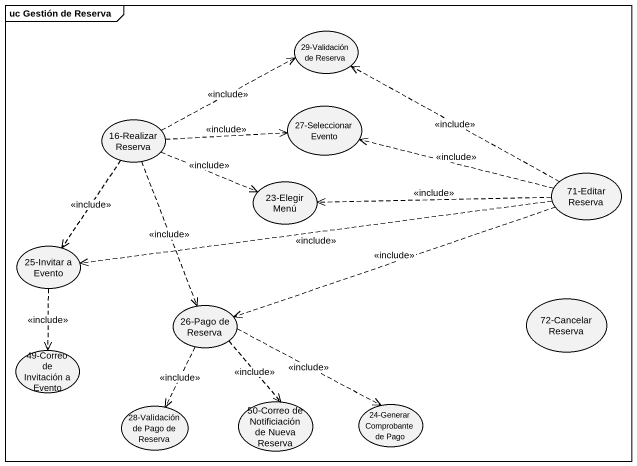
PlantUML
@startuml
mainframe uc Gestión de Reserva
usecase "29-Validación de Reserva" as u29_Validación_de_Reserva
usecase "27-Seleccionar Evento" as u27_Seleccionar_Evento
usecase "16-Realizar Reserva" as u16_Realizar_Reserva
usecase "23-Elegir Menú" as u23_Elegir_Menú
usecase "71-Editar Reserva" as u71_Editar_Reserva
usecase "25-Invitar a Evento" as u25_Invitar_a_Evento
usecase "26-Pago de Reserva" as u26_Pago_de_Reserva
usecase "72-Cancelar Reserva" as u72_Cancelar_Reserva
usecase "49-Correo de Invitación a Evento" as u49_Correo_de_Invitación_a
usecase "28-Validación de Pago de Reserva" as u28_Validación_de_Pago_de
usecase "50-Correo de Notificiación de Nueva Reserva" as u50_Correo_de_Notificiación
usecase "24-Generar Comprobante de Pago" as u24_Generar_Comprobante_de
u16_Realizar_Reserva .right.> u29_Validación_de_Reserva : <<include>>
u16_Realizar_Reserva .right.> u27_Seleccionar_Evento : <<include>>
u16_Realizar_Reserva .right.> u23_Elegir_Menú : <<include>>
u16_Realizar_Reserva ..> u25_Invitar_a_Evento : <<include>>
u16_Realizar_Reserva ..> u26_Pago_de_Reserva : <<include>>
u71_Editar_Reserva .left.> u29_Validación_de_Reserva : <<include>>
u71_Editar_Reserva .left.> u27_Seleccionar_Evento : <<include>>
u71_Editar_Reserva .left.> u23_Elegir_Menú : <<include>>
u71_Editar_Reserva .left.> u25_Invitar_a_Evento : <<include>>
u71_Editar_Reserva .left.> u26_Pago_de_Reserva : <<include>>
u25_Invitar_a_Evento ..> u49_Correo_de_Invitación_a : <<include>>
u26_Pago_de_Reserva ..> u28_Validación_de_Pago_de : <<include>>
u26_Pago_de_Reserva ..> u50_Correo_de_Notificiación : <<include>>
u26_Pago_de_Reserva .right.> u24_Generar_Comprobante_de : <<include>>
@enduml
